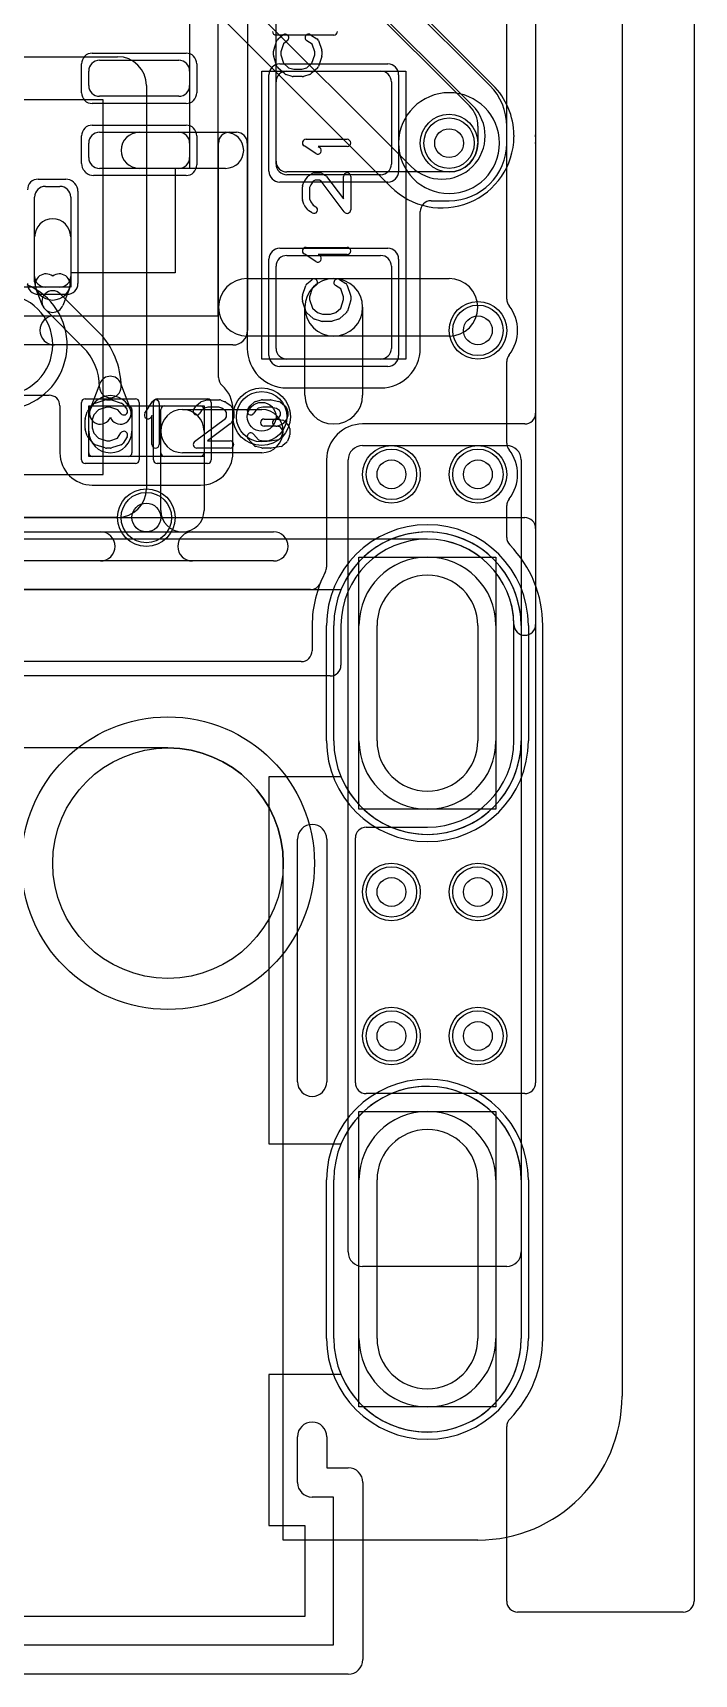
# Model space of a CAD drawing. Extents: x 0 to 20.5, y -0.9 to 20.
# Drawn here: x 15.91 to 20.5, y -0.93 to 10.47 of the extents above; entities that cross this region are included whole.
import ezdxf

# ---------------------------------------------------------------- set-up
doc = ezdxf.new("R2010")
doc.units = 0
for name, color, linetype in [('Hole', 1, 'CONTINUOUS'), ('L1', 3, 'CONTINUOUS'), ('L2', 3, 'CONTINUOUS'), ('L3', 3, 'CONTINUOUS'), ('L4', 3, 'CONTINUOUS'), ('MetalMask-A', 176, 'CONTINUOUS'), ('Outline', 7, 'CONTINUOUS'), ('PartsArea-A', 111, 'CONTINUOUS'), ('PartsArea-B', 111, 'CONTINUOUS'), ('PartsSilk-A', 221, 'CONTINUOUS'), ('Resist-A', 2, 'CONTINUOUS'), ('Resist-B', 2, 'CONTINUOUS'), ('Silk-A', 140, 'CONTINUOUS')]:
    doc.layers.add(name, color=color, linetype=linetype)

msp = doc.modelspace()

# ---------------------------------------------------------------- linework, layer by layer
at = {"layer": 'Hole'}
for p, q in [((18.3, 5.55), (18.3, 6.35)), ((19, 6.35), (19, 5.55)), ((18.3, 1.4), (18.3, 2.5)), ((19, 2.5), (19, 1.4))]:
    msp.add_line(p, q, dxfattribs=at)
for centre, radius in [((18.8, 9.7), 0.1), ((19, 8.4), 0.1), ((17.5, 7.8), 0.1), ((18.4, 7.4), 0.1), ((19, 7.4), 0.1), ((16.7, 7.1), 0.1), ((16.85, 4.7), 0.8), ((18.4, 4.5), 0.1), ((19, 4.5), 0.1), ((18.4, 3.5), 0.1), ((19, 3.5), 0.1)]:
    msp.add_circle(centre, radius, dxfattribs=at)
for centre, start, end in [((18.65, 6.35), 0, 180), ((18.65, 5.55), 180, 0), ((18.65, 2.5), 0, 180), ((18.65, 1.4), 180, 0)]:
    msp.add_arc(centre, 0.35, start, end, dxfattribs=at)
at = {"layer": 'L1'}
for p, q in [((19.4, 14.53823), (19.4, 7.82501)), ((19.08287, 10.10003), (18.30003, 10.88287)), ((17.6, 9.57497), (17.6, 10.72503)), ((18.15858, 10.74142), (18.94142, 9.95858)), ((16.375, 10.275), (16.925, 10.275)), ((16.3, 10.1), (16.3, 10.2)), ((17, 10.2), (17, 10.1)), ((17.675, 10.2), (18.325, 10.2)), ((17.6, 9.555), (17.6, 10.125)), ((18.4, 10.125), (18.4, 9.555)), ((16.925, 10.025), (16.375, 10.025)), ((19, 9.81716), (19, 9.7)), ((19.20004, 9.7), (19.20004, 9.81716)), ((16.3, 9.6), (16.3, 9.7)), ((16.375, 9.775), (16.925, 9.775)), ((16.65, 9.775), (17.25, 9.775)), ((17, 9.7), (17, 9.6)), ((17.20004, 8.07361), (17.20004, 9.70003)), ((17.27501, 9.775), (17.32499, 9.775)), ((17.39996, 9.70003), (17.39996, 8.275)), ((16.925, 9.525), (16.375, 9.525)), ((17.25, 9.525), (16.65, 9.525)), ((18.8, 9.5), (17.67497, 9.5)), ((18.325, 9.48), (17.675, 9.48)), ((16, 9.4), (16.1, 9.4)), ((15.925, 8.775), (15.925, 9.325)), ((16.175, 9.325), (16.175, 8.775)), ((18.67501, 9.29996), (18.8, 9.29996)), ((18.60004, 8.275), (18.60004, 9.22499)), ((15.925, 8.73571), (15.925, 9.05)), ((16.175, 9.05), (16.175, 8.73571)), ((17.675, 8.92), (18.325, 8.92)), ((17.6, 8.275), (17.6, 8.845)), ((18.4, 8.845), (18.4, 8.275)), ((15.98028, 8.57237), (15.9338, 8.68966)), ((16.1, 8.7), (16, 8.7)), ((16.1662, 8.68966), (16.11972, 8.57237)), ((17.4, 8.76), (18, 8.76)), ((18, 8.76), (18.8, 8.76)), ((16.10303, 8.65303), (16.36616, 8.3899)), ((17.8, 7.95), (17.8, 8.56)), ((18.2, 8.56), (18.2, 7.95)), ((16.2601, 8.28384), (15.99697, 8.54697)), ((18, 8.36), (17.4, 8.36)), ((18.8, 8.36), (18, 8.36)), ((18.325, 8.2), (17.675, 8.2)), ((16.3099, 7.85001), (16.37995, 8.03322)), ((16.52005, 8.03322), (16.5901, 7.85001)), ((17.675, 7.99996), (18.325, 7.99996)), ((14.9, 7.94996), (16.02499, 7.94996)), ((16.09996, 7.87499), (16.09996, 7.55)), ((16.325, 7.875), (16.575, 7.875)), ((16.825, 7.875), (17.075, 7.875)), ((16.3, 7.55), (16.3, 7.85)), ((16.3, 7.7), (16.3, 7.79643)), ((16.6, 7.85), (16.6, 7.55)), ((16.6, 7.79643), (16.6, 7.7)), ((16.8, 7.55), (16.8, 7.85)), ((16.95, 7.85), (17.5, 7.85)), ((17.1, 7.85), (17.1, 7.55)), ((17.30004, 7.55), (17.30004, 7.85)), ((16.8, 7.15), (16.8, 7.7)), ((17.1, 7.7), (17.1, 7.15)), ((19.32503, 7.75004), (18.2, 7.75004)), ((16.575, 7.525), (16.325, 7.525)), ((17.075, 7.525), (16.825, 7.525)), ((17.5, 7.55), (16.95, 7.55)), ((18.2, 7.6), (19.2, 7.6)), ((17.94996, 7.5), (17.94996, 6.7562)), ((18.1, 2), (18.1, 7.5)), ((19.3, 7.5), (19.3, 2)), ((16.325, 7.32496), (17.075, 7.32496)), ((17.83759, 6.60004), (15.50001, 6.60004)), ((18, 5.55), (18, 6.35)), ((18.175, 5.55), (18.175, 6.35)), ((19.125, 6.35), (19.125, 5.55)), ((19.3, 6.35), (19.3, 5.55)), ((18, 1.4), (18, 2.5)), ((18.175, 1.4), (18.175, 2.5)), ((19.125, 2.5), (19.125, 1.4)), ((19.3, 2.5), (19.3, 1.4)), ((19.2, 1.9), (18.2, 1.9))]:
    msp.add_line(p, q, dxfattribs=at)
for centre in [(18.8, 9.7), (19, 8.4), (17.5, 7.8), (18.4, 7.4), (19, 7.4), (16.7, 7.1), (18.4, 4.5), (19, 4.5), (18.4, 3.5), (19, 3.5)]:
    msp.add_circle(centre, 0.2, dxfattribs=at)
for centre, radius, start, end in [((16.375, 10.2), 0.075, 90, 180), ((16.925, 10.2), 0.075, 0, 90), ((17.675, 10.125), 0.075, 90, 180), ((18.325, 10.125), 0.075, 0, 90), ((16.375, 10.1), 0.075, 180, -90), ((16.925, 10.1), 0.075, -90, 0), ((18.8, 9.81716), 0.40004, 0, 45), ((18.8, 9.81716), 0.2, 0, 45), ((16.375, 9.7), 0.075, 90, 180), ((16.65, 9.65), 0.125, 90, -90), ((16.925, 9.7), 0.075, 0, 90), ((17.27501, 9.70003), 0.07497, 90, 180), ((17.25, 9.65), 0.125, -90, 90), ((17.32499, 9.70003), 0.07497, 0, 90), ((18.8, 9.7), 0.2, -90, 0), ((18.8, 9.7), 0.40004, -90, 0), ((16.375, 9.6), 0.075, 180, -90), ((16.925, 9.6), 0.075, -90, 0), ((17.67497, 9.57497), 0.07497, 180, -90), ((17.675, 9.555), 0.075, 180, -90), ((18.325, 9.555), 0.075, -90, 0), ((16, 9.325), 0.075, 90, 180), ((16.1, 9.325), 0.075, 0, 90), ((18.67501, 9.22499), 0.07497, 90, 180), ((16.05, 9.05), 0.125, 0, 180), ((17.675, 8.845), 0.075, 90, 180), ((18.325, 8.845), 0.075, 0, 90), ((16.00352, 8.71729), 0.075, 51.702894, -158.382433), ((16.09648, 8.71729), 0.075, -21.618397, 128.297106), ((16, 8.775), 0.075, 180, -90), ((16.05, 8.73571), 0.125, 180, 0), ((16.05, 8.6), 0.075, 45, -135), ((16.1, 8.775), 0.075, -90, 0), ((17.4, 8.56), 0.2, 90, -90), ((18, 8.56), 0.2, 90, -90), ((18, 8.56), 0.2, 0, 180), ((18, 8.56), 0.2, -90, 90), ((18.8, 8.56), 0.2, -90, 90), ((16.05, 8.6), 0.075, -158.381603, -21.618397), ((15.98269, 8.00643), 0.54231, 0, 45), ((15.98269, 8.00643), 0.39231, 0, 45), ((17.675, 8.275), 0.27504, 180, -90), ((17.675, 8.275), 0.075, 180, -90), ((18.325, 8.275), 0.27504, -90, 0), ((18.325, 8.275), 0.075, -90, 0), ((16.45, 8.00643), 0.075, 180, 0), ((16.45, 8.00643), 0.075, 20.928909, 159.071091), ((17.27501, 8.07361), 0.07497, 180, -131.809978), ((17.075, 7.85), 0.22504, 0, 48.188219), ((16.02499, 7.87499), 0.07497, 0, 90), ((16.45, 7.79643), 0.15, 0, 180), ((16.325, 7.85), 0.025, 90, 180), ((16.575, 7.85), 0.025, 0, 90), ((16.825, 7.85), 0.025, 90, 180), ((17.075, 7.85), 0.025, 0, 90), ((18, 7.95), 0.2, 180, 0), ((16.37995, 7.82322), 0.075, 159.071091, -20.936044), ((16.52005, 7.82322), 0.075, -159.063956, 20.924261), ((16.95, 7.7), 0.15, 90, -90), ((16.95, 7.7), 0.15, 0, 180), ((17.5, 7.7), 0.15, -90, 90), ((19.32503, 7.82501), 0.07497, -90, 0), ((16.45, 7.7), 0.15, 180, 0), ((18.2, 7.5), 0.25004, 90, 180), ((16.325, 7.55), 0.22504, 180, -90), ((16.325, 7.55), 0.025, 180, -90), ((16.575, 7.55), 0.025, -90, 0), ((16.825, 7.55), 0.025, 180, -90), ((17.075, 7.55), 0.22504, -90, 0), ((17.075, 7.55), 0.025, -90, 0), ((18.2, 7.5), 0.1, 90, 180), ((19.2, 7.5), 0.1, 0, 90), ((16.95, 7.15), 0.15, 180, 0), ((18.65, 6.35), 0.65, 0, 180), ((17.87499, 6.7562), 0.07497, -27.658871, 0), ((18.65, 6.35), 0.475, 0, 180), ((17.83759, 6.67501), 0.07497, -90, -21.805667), ((18.65001, 6.34999), 0.80005, 152.339555, 158.195532), ((18.65, 5.55), 0.65, 180, 0), ((18.65, 5.55), 0.475, 180, 0), ((18.65, 2.5), 0.65, 0, 180), ((18.65, 2.5), 0.475, 0, 180), ((18.2, 2), 0.1, 180, -90), ((19.2, 2), 0.1, -90, 0), ((18.65, 1.4), 0.65, 180, 0), ((18.65, 1.4), 0.475, 180, 0)]:
    msp.add_arc(centre, radius, start, end, dxfattribs=at)
at = {"layer": 'L2'}
for p, q in [((19.4, 14.53823), (19.4, 6.35735)), ((7.97497, 7.1), (19.32503, 7.1)), ((19.4, 7.02503), (19.4, 3.17497)), ((18.65, 6.95005), (8.75, 6.95004)), ((18.04996, 6.35), (18.04996, 6.07497)), ((19.25004, 5.55), (19.25004, 6.35)), ((17.97499, 6), (9.42501, 6)), ((18.22497, 4.94997), (18.65, 4.94997)), ((18.15, 3.17497), (18.15, 4.875)), ((19.32503, 3.1), (18.22497, 3.1))]:
    msp.add_line(p, q, dxfattribs=at)
for centre in [(19, 8.4), (17.5, 7.8), (18.4, 7.4), (19, 7.4), (16.7, 7.1), (18.4, 4.5), (19, 4.5), (18.4, 3.5), (19, 3.5)]:
    msp.add_circle(centre, 0.2, dxfattribs=at)
for centre, radius, start, end in [((18.8, 9.7), 0.35004, 90, -90), ((18.8, 9.7), 0.35004, -90, 90), ((15.7, 8.3), 0.35004, -90, 90), ((19.32503, 7.02503), 0.07497, 0, 90), ((18.65, 6.35), 0.60004, 0, 180), ((18.64999, 6.34999), 0.60006, 0.702781, 89.999045), ((19.325, 6.35735), 0.075, 180, 0), ((17.97499, 6.07497), 0.07497, -90, 0), ((18.65, 5.55001), 0.60004, -90, -0.000955), ((18.22497, 4.875), 0.07497, 90, 180), ((18.22497, 3.17497), 0.07497, 180, -90), ((19.32503, 3.17497), 0.07497, -90, 0)]:
    msp.add_arc(centre, radius, start, end, dxfattribs=at)
at = {"layer": 'L3'}
for p, q in [((19.4, 14.53823), (19.4, 6.35735)), ((7.97497, 7.1), (19.32503, 7.1)), ((19.4, 7.02503), (19.4, 3.17497)), ((18.65, 6.95005), (8.75, 6.95004)), ((18.04996, 6.35), (18.04996, 6.07497)), ((19.25004, 5.55), (19.25004, 6.35)), ((17.97499, 6), (9.42501, 6)), ((18.22497, 4.94997), (18.65, 4.94997)), ((18.15, 3.17497), (18.15, 4.875)), ((19.32503, 3.1), (18.22497, 3.1))]:
    msp.add_line(p, q, dxfattribs=at)
for centre in [(19, 8.4), (17.5, 7.8), (18.4, 7.4), (19, 7.4), (16.7, 7.1), (18.4, 4.5), (19, 4.5), (18.4, 3.5), (19, 3.5)]:
    msp.add_circle(centre, 0.2, dxfattribs=at)
for centre, radius, start, end in [((18.8, 9.7), 0.35004, 90, -90), ((18.8, 9.7), 0.35004, -90, 90), ((15.7, 8.3), 0.35004, -90, 90), ((19.32503, 7.02503), 0.07497, 0, 90), ((18.65, 6.35), 0.60004, 0, 180), ((18.64999, 6.34999), 0.60006, 0.702781, 89.999045), ((19.325, 6.35735), 0.075, 180, 0), ((17.97499, 6.07497), 0.07497, -90, 0), ((18.65, 5.55001), 0.60004, -90, -0.000955), ((18.22497, 4.875), 0.07497, 90, 180), ((18.22497, 3.17497), 0.07497, 180, -90), ((19.32503, 3.17497), 0.07497, -90, 0)]:
    msp.add_arc(centre, radius, start, end, dxfattribs=at)
at = {"layer": 'L4'}
for p, q in [((19.4, 14.53823), (19.4, 9.75678)), ((17.79812, 11.12614), (18.96213, 9.96213)), ((18.53787, 9.53787), (17.37385, 10.70188)), ((17.2324, 10.56043), (18.39642, 9.39642)), ((19.10358, 10.10358), (18.60862, 10.59854)), ((13.18284, 10.3), (16.5, 10.3)), ((16.7, 10.1), (16.7, 7.3)), ((16.4, 10), (13.1, 10)), ((16.4, 7.4), (16.4, 10)), ((19.4, 9.74322), (19.4, 9.70337)), ((19.4, 9.69674), (19.4, 7.82504)), ((19.325, 7.75004), (18.2, 7.75004)), ((18.2, 7.6), (19.2, 7.6)), ((17.94996, 7.5), (17.94996, 6.75621)), ((18.1, 2), (18.1, 7.5)), ((19.3, 7.5), (19.3, 2)), ((12.4, 7.4), (16.4, 7.4)), ((16.5, 7.1), (12.3, 7.1)), ((17.84996, 6.35), (17.84996, 6.175)), ((18, 5.55), (18, 6.35)), ((18.175, 5.55), (18.175, 6.35)), ((19.125, 6.35), (19.125, 5.55)), ((19.3, 6.35), (19.3, 5.55)), ((17.77496, 6.1), (9.62504, 6.1)), ((18, 1.4), (18, 2.5)), ((18.175, 1.4), (18.175, 2.5)), ((19.125, 2.5), (19.125, 1.4)), ((19.3, 2.5), (19.3, 1.4)), ((19.2, 1.9), (18.2, 1.9))]:
    msp.add_line(p, q, dxfattribs=at)
for centre in [(18.8, 9.7), (19, 8.4), (17.5, 7.8), (18.4, 7.4), (19, 7.4), (16.7, 7.1), (18.4, 4.5), (19, 4.5), (18.4, 3.5), (19, 3.5)]:
    msp.add_circle(centre, 0.2, dxfattribs=at)
for centre, radius, start, end in [((16.5, 10.1), 0.2, 0, 90), ((18.75, 9.75), 0.50004, 0.676045, 45), ((18.75, 9.75), 0.3, -135, 45), ((18.75, 9.75), 0.50004, -135, -0.676045), ((19.32497, 9.75678), 0.07497, -179.327402, -174.811107), ((19.32497, 9.74322), 0.07497, 174.811107, 179.327402), ((19.32503, 9.75678), 0.07497, -5.188893, 0), ((19.32503, 9.74322), 0.07497, 0, 5.188893), ((19.32503, 9.70337), 0.07497, -2.530383, 0), ((19.32503, 9.69674), 0.07497, 0, 2.538018), ((15.7, 8.3), 0.45004, -139.631389, 67.533303), ((19.325, 7.82504), 0.075, -90, 0), ((18.2, 7.5), 0.25004, 90, 180), ((18.2, 7.5), 0.1, 90, 180), ((19.2, 7.5), 0.1, 0, 90), ((16.5, 7.3), 0.2, -90, 0), ((18.65, 6.35), 0.65, 0, 180), ((17.87494, 6.7562), 0.07502, -26.554805, 0.007637), ((18.65, 6.35), 0.475, 0, 180), ((18.65, 6.35), 0.80004, 152.340491, 180), ((17.87498, 6.75619), 0.07498, -27.655324, -26.561634), ((17.77496, 6.175), 0.075, -90, 0), ((18.65, 5.55), 0.65, 180, 0), ((18.65, 5.55), 0.475, 180, 0), ((18.65, 2.5), 0.65, 0, 180), ((18.65, 2.5), 0.475, 0, 180), ((18.2, 2), 0.1, 180, -90), ((19.2, 2), 0.1, -90, 0), ((18.65, 1.4), 0.65, 180, 0), ((18.65, 1.4), 0.475, 180, 0)]:
    msp.add_arc(centre, radius, start, end, dxfattribs=at)
at = {"layer": 'MetalMask-A'}
for p, q in [((16.375, 10.275), (16.925, 10.275)), ((16.3, 10.1), (16.3, 10.2)), ((17, 10.2), (17, 10.1)), ((17.675, 10.2), (18.325, 10.2)), ((17.6, 9.555), (17.6, 10.125)), ((18.4, 10.125), (18.4, 9.555)), ((16.925, 10.025), (16.375, 10.025)), ((16.3, 9.6), (16.3, 9.7)), ((16.375, 9.775), (16.925, 9.775)), ((17, 9.7), (17, 9.6)), ((16.925, 9.525), (16.375, 9.525)), ((18.325, 9.48), (17.675, 9.48)), ((16, 9.4), (16.1, 9.4)), ((15.925, 8.775), (15.925, 9.325)), ((16.175, 9.325), (16.175, 8.775)), ((17.675, 8.92), (18.325, 8.92)), ((17.6, 8.275), (17.6, 8.845)), ((18.4, 8.845), (18.4, 8.275)), ((16.1, 8.7), (16, 8.7)), ((18.325, 8.2), (17.675, 8.2)), ((16.325, 7.875), (16.575, 7.875)), ((16.825, 7.875), (17.075, 7.875)), ((16.3, 7.55), (16.3, 7.85)), ((16.6, 7.85), (16.6, 7.55)), ((16.8, 7.55), (16.8, 7.85)), ((17.1, 7.85), (17.1, 7.55)), ((16.575, 7.525), (16.325, 7.525)), ((17.075, 7.525), (16.825, 7.525)), ((18, 5.55), (18, 6.35)), ((19.3, 6.35), (19.3, 5.55)), ((18, 1.4), (18, 2.5)), ((19.3, 2.5), (19.3, 1.4))]:
    msp.add_line(p, q, dxfattribs=at)
for centre, radius, start, end in [((16.375, 10.2), 0.075, 90, 180), ((16.925, 10.2), 0.075, 0, 90), ((17.675, 10.125), 0.075, 90, 180), ((18.325, 10.125), 0.075, 0, 90), ((16.375, 10.1), 0.075, 180, -90), ((16.925, 10.1), 0.075, -90, 0), ((16.375, 9.7), 0.075, 90, 180), ((16.925, 9.7), 0.075, 0, 90), ((16.375, 9.6), 0.075, 180, -90), ((16.925, 9.6), 0.075, -90, 0), ((17.675, 9.555), 0.075, 180, -90), ((18.325, 9.555), 0.075, -90, 0), ((16, 9.325), 0.075, 90, 180), ((16.1, 9.325), 0.075, 0, 90), ((17.675, 8.845), 0.075, 90, 180), ((18.325, 8.845), 0.075, 0, 90), ((16, 8.775), 0.075, 180, -90), ((16.1, 8.775), 0.075, -90, 0), ((17.675, 8.275), 0.075, 180, -90), ((18.325, 8.275), 0.075, -90, 0), ((16.325, 7.85), 0.025, 90, 180), ((16.575, 7.85), 0.025, 0, 90), ((16.825, 7.85), 0.025, 90, 180), ((17.075, 7.85), 0.025, 0, 90), ((16.325, 7.55), 0.025, 180, -90), ((16.575, 7.55), 0.025, -90, 0), ((16.825, 7.55), 0.025, 180, -90), ((17.075, 7.55), 0.025, -90, 0), ((18.65, 6.35), 0.65, 0, 180), ((18.65, 5.55), 0.65, 180, 0), ((18.65, 2.5), 0.65, 0, 180), ((18.65, 1.4), 0.65, 180, 0)]:
    msp.add_arc(centre, radius, start, end, dxfattribs=at)
at = {"layer": 'Outline'}
for p, q in [((20, 15), (20, 1)), ((16.85, 5.5), (10.55, 5.5)), ((17.65, 0), (17.65, 4.7)), ((19, 0), (17.65, 0))]:
    msp.add_line(p, q, dxfattribs=at)
for centre, radius, start, end in [((16.85, 4.7), 0.8, 0, 90), ((19, 1), 1, -90, 0)]:
    msp.add_arc(centre, radius, start, end, dxfattribs=at)
at = {"layer": 'PartsArea-A'}
for p, q in [((17, 13.275), (17, 9.525)), ((17.5, 8.2), (17.5, 10.2)), ((17.5, 10.2), (18.5, 10.2)), ((18.5, 10.2), (18.5, 8.2)), ((17, 9.525), (16.9, 9.525)), ((16.9, 9.525), (16.9, 8.8)), ((16.9, 8.8), (16.175, 8.8)), ((16.175, 8.8), (16.175, 8.7)), ((16.175, 8.7), (12.425, 8.7)), ((18.5, 8.2), (17.5, 8.2)), ((16.3, 7.525), (16.3, 7.875)), ((16.3, 7.875), (17.1, 7.875)), ((17.1, 7.875), (17.1, 7.525)), ((17.1, 7.525), (16.3, 7.525)), ((15.225, 6.6), (18.05, 6.6)), ((19.3, 6.35), (19.3, 5.55)), ((18.05, 5.3), (17.55, 5.3)), ((17.55, 5.3), (17.55, 2.75)), ((17.55, 2.75), (18.05, 2.75)), ((19.3, 2.5), (19.3, 1.4)), ((18.05, 1.15), (17.55, 1.15)), ((17.55, 1.15), (17.55, 0.1)), ((17.55, 0.1), (17.8, 0.1)), ((17.8, 0.1), (17.8, -0.53)), ((17.8, -0.53), (9.6, -0.53))]:
    msp.add_line(p, q, dxfattribs=at)
for centre, start, end in [((18.65, 6.35), 0, 157.380135), ((18.65, 5.55), -157.380135, 0), ((18.65, 2.5), 0, 157.380135), ((18.65, 1.4), -157.380135, 0)]:
    msp.add_arc(centre, 0.65, start, end, dxfattribs=at)
at = {"layer": 'PartsArea-B'}
for p, q in [((18.175, 5.075), (18.175, 6.825)), ((18.175, 6.825), (19.125, 6.825)), ((19.125, 6.825), (19.125, 5.075)), ((19.125, 5.075), (18.175, 5.075)), ((18.175, 0.925), (18.175, 2.975)), ((18.175, 2.975), (19.125, 2.975)), ((19.125, 2.975), (19.125, 0.925)), ((19.125, 0.925), (18.175, 0.925))]:
    msp.add_line(p, q, dxfattribs=at)
at = {"layer": 'PartsSilk-A'}
for p, q in [((17.4016, 14.4), (17.4016, 8.4)), ((17.1984, 8.5016), (17.1984, 14.2984)), ((17.58369, 10.3454), (17.60591, 10.41207)), ((17.61363, 10.42338), (17.64696, 10.45115)), ((17.6511, 10.38952), (17.63241, 10.33344)), ((17.67896, 10.41273), (17.6511, 10.38952)), ((17.8495, 10.38773), (17.81268, 10.41074)), ((17.83918, 10.45314), (17.88362, 10.42537)), ((17.86759, 10.33344), (17.8495, 10.38773)), ((17.89409, 10.41207), (17.91631, 10.3454)), ((17.58241, 10.30972), (17.58241, 10.3375)), ((17.60582, 10.23266), (17.5836, 10.3021)), ((17.63241, 10.33344), (17.63241, 10.31362)), ((17.63241, 10.31362), (17.65132, 10.25452)), ((17.84868, 10.25452), (17.86759, 10.31362)), ((17.86759, 10.31362), (17.86759, 10.33344)), ((17.9164, 10.3021), (17.89418, 10.23266)), ((17.91759, 10.3375), (17.91759, 10.30972)), ((17.65761, 10.18258), (17.61317, 10.22147)), ((17.65132, 10.25452), (17.68656, 10.22368)), ((17.71106, 10.16364), (17.66661, 10.17753)), ((17.68656, 10.22368), (17.72234, 10.2125)), ((17.78148, 10.1625), (17.71852, 10.1625)), ((17.72234, 10.2125), (17.77766, 10.2125)), ((17.77766, 10.2125), (17.81344, 10.22368)), ((17.83339, 10.17753), (17.78894, 10.16364)), ((17.81344, 10.22368), (17.84868, 10.25452)), ((17.88683, 10.22147), (17.84239, 10.18258)), ((17.80741, 9.72639), (18.09259, 9.72639)), ((17.8753, 9.62763), (17.79382, 9.68041)), ((18.09259, 9.67639), (17.89199, 9.67639)), ((17.89199, 9.67639), (17.90248, 9.66959)), ((17.7983, 9.43831), (17.82052, 9.46887)), ((17.82749, 9.47537), (17.84971, 9.48926)), ((17.86296, 9.49306), (17.90741, 9.49306)), ((17.92066, 9.48926), (17.94288, 9.47537)), ((17.94961, 9.4692), (18.06759, 9.31233)), ((18.06759, 9.31233), (18.06759, 9.46806)), ((18.11759, 9.46806), (18.11759, 9.2375)), ((17.78241, 9.30972), (17.78241, 9.39583)), ((17.7842, 9.40511), (17.79531, 9.43289)), ((17.84057, 9.41143), (17.83241, 9.39102)), ((17.83241, 9.39102), (17.83241, 9.31412)), ((17.85811, 9.43554), (17.84057, 9.41143)), ((17.87013, 9.44306), (17.85811, 9.43554)), ((17.90024, 9.44306), (17.87013, 9.44306)), ((17.91244, 9.43543), (17.90024, 9.44306)), ((18.07261, 9.22247), (17.91244, 9.43543)), ((17.79503, 9.27063), (17.78392, 9.30118)), ((17.82122, 9.23577), (17.799, 9.26355)), ((17.83241, 9.31412), (17.84061, 9.29158)), ((17.84061, 9.29158), (17.8576, 9.27033)), ((17.8576, 9.27033), (17.87621, 9.2587)), ((17.84971, 9.2163), (17.82749, 9.23019)), ((17.8753, 8.87763), (17.79382, 8.93041)), ((17.80741, 8.97639), (18.09259, 8.97639)), ((18.09259, 8.92639), (17.89199, 8.92639)), ((17.89199, 8.92639), (17.90248, 8.91959)), ((17.78369, 8.6454), (17.80591, 8.71207)), ((17.81363, 8.72338), (17.84696, 8.75115)), ((17.8511, 8.68952), (17.83241, 8.63344)), ((17.87896, 8.71273), (17.8511, 8.68952)), ((18.0495, 8.68773), (18.01268, 8.71074)), ((18.03918, 8.75314), (18.08362, 8.72537)), ((18.06759, 8.63344), (18.0495, 8.68773)), ((18.09409, 8.71207), (18.11631, 8.6454)), ((17.78241, 8.60972), (17.78241, 8.6375)), ((17.80582, 8.53266), (17.7836, 8.6021)), ((17.83241, 8.63344), (17.83241, 8.61362)), ((17.83241, 8.61362), (17.85132, 8.55452)), ((17.85132, 8.55452), (17.88656, 8.52368)), ((18.01344, 8.52368), (18.04868, 8.55452)), ((18.04868, 8.55452), (18.06759, 8.61362)), ((18.06759, 8.61362), (18.06759, 8.63344)), ((18.1164, 8.6021), (18.09418, 8.53266)), ((18.11759, 8.6375), (18.11759, 8.60972)), ((11.4016, 8.5016), (17.1984, 8.5016)), ((17.85761, 8.48258), (17.81317, 8.52147)), ((17.91106, 8.46364), (17.86661, 8.47753)), ((17.88656, 8.52368), (17.92234, 8.5125)), ((17.98148, 8.4625), (17.91852, 8.4625)), ((17.92234, 8.5125), (17.97766, 8.5125)), ((17.97766, 8.5125), (18.01344, 8.52368)), ((18.03339, 8.47753), (17.98894, 8.46364)), ((18.08683, 8.52147), (18.04239, 8.48258)), ((17.3, 8.2984), (11.3, 8.2984)), ((16.29508, 7.84239), (16.33397, 7.88683)), ((16.34516, 7.89418), (16.4146, 7.9164)), ((16.42612, 7.86759), (16.36702, 7.84868)), ((16.42222, 7.91759), (16.45, 7.91759)), ((16.44594, 7.86759), (16.42612, 7.86759)), ((16.50202, 7.8489), (16.44594, 7.86759)), ((16.4579, 7.91631), (16.52457, 7.89409)), ((16.53588, 7.88637), (16.56365, 7.85304)), ((16.69013, 7.8247), (16.74291, 7.90618)), ((16.78889, 7.89259), (16.78889, 7.60741)), ((17.0288, 7.85029), (17.04269, 7.87251)), ((17.04827, 7.87878), (17.07605, 7.901)), ((17.08313, 7.90497), (17.11368, 7.91608)), ((17.12662, 7.86759), (17.10408, 7.85939)), ((17.12222, 7.91759), (17.20833, 7.91759)), ((17.20352, 7.86759), (17.12662, 7.86759)), ((17.22393, 7.85943), (17.20352, 7.86759)), ((17.21761, 7.9158), (17.24539, 7.90469)), ((17.25081, 7.9017), (17.28137, 7.87948)), ((17.28787, 7.87251), (17.30176, 7.85029)), ((17.4038, 7.85029), (17.41769, 7.87251)), ((17.42228, 7.87795), (17.44728, 7.90017)), ((17.45745, 7.90564), (17.49912, 7.91675)), ((17.50884, 7.86759), (17.47606, 7.85885)), ((17.50556, 7.91759), (17.56111, 7.91759)), ((17.55851, 7.86759), (17.50884, 7.86759)), ((17.60292, 7.85824), (17.55851, 7.86759)), ((17.56626, 7.91705), (17.61904, 7.90594)), ((17.62951, 7.901), (17.65729, 7.87878)), ((17.66287, 7.87251), (17.67676, 7.85029)), ((16.275, 7.71852), (16.275, 7.78148)), ((16.27614, 7.78894), (16.29003, 7.83339)), ((16.33618, 7.81344), (16.325, 7.77766)), ((16.325, 7.77766), (16.325, 7.72234)), ((16.36702, 7.84868), (16.33618, 7.81344)), ((16.52523, 7.82104), (16.50202, 7.8489)), ((16.73889, 7.80801), (16.73209, 7.79752)), ((16.73889, 7.60741), (16.73889, 7.80801)), ((17.03497, 7.62739), (17.24793, 7.78756)), ((17.08283, 7.8424), (17.0712, 7.82379)), ((17.10408, 7.85939), (17.08283, 7.8424)), ((17.2817, 7.75039), (17.12483, 7.63241)), ((17.24804, 7.84189), (17.22393, 7.85943)), ((17.24793, 7.78756), (17.25556, 7.79976)), ((17.25556, 7.82987), (17.24804, 7.84189)), ((17.25556, 7.79976), (17.25556, 7.82987)), ((17.30176, 7.77934), (17.28787, 7.75712)), ((17.30556, 7.83704), (17.30556, 7.79259)), ((17.45818, 7.84296), (17.4462, 7.82379)), ((17.47606, 7.85885), (17.45818, 7.84296)), ((17.51667, 7.78426), (17.5956, 7.78426)), ((17.5956, 7.78426), (17.6168, 7.79197)), ((17.62273, 7.8424), (17.60292, 7.85824)), ((17.60438, 7.78387), (17.64605, 7.77646)), ((17.6168, 7.79197), (17.62198, 7.79715)), ((17.62198, 7.79715), (17.63056, 7.81087)), ((17.63056, 7.82987), (17.62273, 7.8424)), ((17.63056, 7.81087), (17.63056, 7.82987)), ((17.65935, 7.7638), (17.64824, 7.75269)), ((17.66088, 7.76785), (17.68865, 7.73452)), ((17.67676, 7.79045), (17.66287, 7.76823)), ((17.68056, 7.83704), (17.68056, 7.8037)), ((16.29003, 7.66661), (16.27614, 7.71106)), ((16.33397, 7.61317), (16.29508, 7.65761)), ((16.325, 7.72234), (16.33618, 7.68656)), ((16.33618, 7.68656), (16.36702, 7.65132)), ((16.36702, 7.65132), (16.42612, 7.63241)), ((16.44594, 7.63241), (16.50023, 7.6505)), ((16.50023, 7.6505), (16.52324, 7.68732)), ((16.56564, 7.66082), (16.53787, 7.61638)), ((17.44508, 7.60206), (17.40619, 7.6465)), ((17.44381, 7.67942), (17.47769, 7.64071)), ((17.47769, 7.64071), (17.50884, 7.63241)), ((17.6, 7.73426), (17.51667, 7.73426)), ((17.55912, 7.63241), (17.61941, 7.64205)), ((17.62831, 7.72883), (17.59562, 7.73465)), ((17.6391, 7.74687), (17.60854, 7.73576)), ((17.61941, 7.64205), (17.63468, 7.65563)), ((17.64444, 7.70947), (17.62831, 7.72883)), ((17.63468, 7.65563), (17.64444, 7.67907)), ((17.64444, 7.67907), (17.64444, 7.70947)), ((17.69252, 7.66446), (17.67864, 7.63113)), ((17.69444, 7.71852), (17.69444, 7.67407)), ((16.4146, 7.5836), (16.34516, 7.60582)), ((16.45, 7.58241), (16.42222, 7.58241)), ((16.42612, 7.63241), (16.44594, 7.63241)), ((16.52457, 7.60591), (16.4579, 7.58369)), ((17.28056, 7.58241), (17.05, 7.58241)), ((17.12483, 7.63241), (17.28056, 7.63241)), ((17.49912, 7.58325), (17.45745, 7.59436)), ((17.56111, 7.58241), (17.50556, 7.58241)), ((17.50884, 7.63241), (17.55912, 7.63241)), ((17.63451, 7.59383), (17.56506, 7.58272)), ((17.67217, 7.62205), (17.64717, 7.59983)), ((15.6266, 7.0016), (17.58166, 7.0016)), ((17.58166, 6.7984), (15.6266, 6.7984)), ((17.7484, 3.18254), (17.7484, 4.86746)), ((17.9516, 4.86746), (17.9516, 3.18254)), ((17.7484, 0.4), (17.7484, 0.71746)), ((17.9516, 0.71746), (17.9516, 0.5016)), ((17.9516, 0.5016), (18.1, 0.5016)), ((18.2016, 0.4), (18.2016, -0.83)), ((17.9984, 0.2984), (17.85, 0.2984)), ((17.9984, -0.7284), (17.9984, 0.2984)), ((9.3, -0.7284), (17.9984, -0.7284)), ((18.1, -0.9316), (9.3, -0.9316))]:
    msp.add_line(p, q, dxfattribs=at)
for centre, radius, start, end in [((17.62963, 10.40417), 0.025, 129.790899, 161.579545), ((17.66296, 10.43194), 0.025, -50.209101, 129.800498), ((17.82593, 10.43194), 0.025, 57.994617, -122.000747), ((17.87037, 10.40417), 0.025, 18.420455, 57.994617), ((17.60741, 10.3375), 0.025, 161.579545, 180), ((17.60741, 10.30972), 0.025, 180, -162.253582), ((17.89259, 10.3375), 0.025, 0, 18.420455), ((17.89259, 10.30972), 0.025, -17.746418, 0), ((17.62963, 10.24028), 0.025, -162.253582, -131.188082), ((17.67407, 10.20139), 0.025, -131.188082, -107.362228), ((17.71852, 10.1875), 0.025, -107.362228, -90), ((17.78148, 10.1875), 0.025, -90, -72.637772), ((17.82593, 10.20139), 0.025, -72.637772, -48.811918), ((17.87037, 10.24028), 0.025, -48.811918, -17.746418), ((17.80741, 9.70139), 0.025, 90, -122.933807), ((18.09259, 9.70139), 0.025, -90, 90), ((17.88889, 9.64861), 0.025, -122.933543, 57.066193), ((17.84074, 9.45417), 0.025, 122.005383, 143.979316), ((17.86296, 9.46806), 0.025, 90, 122.010019), ((17.90741, 9.46806), 0.025, 57.994617, 90), ((17.92963, 9.45417), 0.025, 36.952397, 57.989981), ((18.09259, 9.46806), 0.025, 0, 180), ((17.80741, 9.39583), 0.025, 158.207103, 180), ((17.81852, 9.42361), 0.025, 143.982737, 158.202147), ((17.80741, 9.30972), 0.025, 180, -160.015388), ((17.81852, 9.27917), 0.025, -160.02081, -141.345223), ((17.84074, 9.25139), 0.025, -141.333033, -122.010019), ((17.86296, 9.2375), 0.025, -122.005383, 57.989981), ((18.09259, 9.2375), 0.025, -143.047603, 0), ((17.80741, 8.95139), 0.025, 90, -122.933807), ((17.88889, 8.89861), 0.025, -122.933543, 57.066193), ((18.09259, 8.95139), 0.025, -90, 90), ((17.82963, 8.70417), 0.025, 129.790899, 161.579545), ((17.86296, 8.73194), 0.025, -50.209101, 129.800498), ((18.02593, 8.73194), 0.025, 57.994617, -122.000747), ((18.07037, 8.70417), 0.025, 18.420455, 57.994617), ((17.80741, 8.6375), 0.025, 161.579545, 180), ((17.80741, 8.60972), 0.025, 180, -162.253582), ((18.09259, 8.6375), 0.025, 0, 18.420455), ((18.09259, 8.60972), 0.025, -17.746418, 0), ((17.82963, 8.54028), 0.025, -162.253582, -131.188082), ((17.87407, 8.50139), 0.025, -131.188082, -107.362228), ((17.91852, 8.4875), 0.025, -107.362228, -90), ((17.98148, 8.4875), 0.025, -90, -72.637772), ((18.02593, 8.50139), 0.025, -72.637772, -48.811918), ((18.07037, 8.54028), 0.025, -48.811918, -17.746418), ((17.3, 8.4), 0.1016, -90, 0), ((16.35278, 7.87037), 0.025, 107.746418, 138.811918), ((16.42222, 7.89259), 0.025, 90, 107.746418), ((16.45, 7.89259), 0.025, 71.579545, 90), ((16.51667, 7.87037), 0.025, 39.790899, 71.579545), ((16.76389, 7.89259), 0.025, 0, 147.066193), ((17.06389, 7.85926), 0.025, 128.666967, 147.989981), ((17.09167, 7.88148), 0.025, 109.97919, 128.654777), ((17.12222, 7.89259), 0.025, 90, 109.984612), ((17.20833, 7.89259), 0.025, 68.207103, 90), ((17.23611, 7.88148), 0.025, 53.982737, 68.202147), ((17.26667, 7.85926), 0.025, 32.005383, 53.979316), ((17.43889, 7.85926), 0.025, 131.627831, 147.989981), ((17.46389, 7.88148), 0.025, 104.925513, 131.630694), ((17.50556, 7.89259), 0.025, 90, 104.92885), ((17.56111, 7.89259), 0.025, 78.110161, 90), ((17.61389, 7.88148), 0.025, 51.333033, 78.112983), ((17.64167, 7.85926), 0.025, 32.005383, 51.345223), ((16.3, 7.78148), 0.025, 162.637772, 180), ((16.31389, 7.82593), 0.025, 138.811918, 162.637772), ((16.54444, 7.83704), 0.025, -140.209101, 39.800498), ((16.71111, 7.81111), 0.025, 147.066457, -32.933807), ((17.05, 7.83704), 0.025, 147.994617, -32.010019), ((17.26667, 7.77037), 0.025, -53.047603, -32.010019), ((17.28056, 7.83704), 0.025, 0, 32.010019), ((17.28056, 7.79259), 0.025, -32.005383, 0), ((17.425, 7.83704), 0.025, 147.994617, -32.010019), ((17.51667, 7.75926), 0.025, 90, -90), ((17.6, 7.75926), 0.025, 79.908369, -100.083264), ((17.63056, 7.77037), 0.025, -70.02864, -45), ((17.64167, 7.75185), 0.025, 39.790899, 79.916736), ((17.64167, 7.78148), 0.025, -45, -32.010019), ((17.65556, 7.83704), 0.025, 0, 32.010019), ((17.65556, 7.8037), 0.025, -32.005383, 0), ((16.3, 7.71852), 0.025, 180, -162.637772), ((16.31389, 7.67407), 0.025, -162.637772, -138.811918), ((16.54444, 7.67407), 0.025, -32.005383, 147.999253), ((17.425, 7.66296), 0.025, 41.188082, -138.810424), ((17.6, 7.75926), 0.025, -90, -70.02141), ((17.66944, 7.71852), 0.025, 0, 39.800498), ((17.66944, 7.67407), 0.025, -22.605762, 0), ((16.35278, 7.62963), 0.025, -138.811918, -107.746418), ((16.42222, 7.60741), 0.025, -107.746418, -90), ((16.45, 7.60741), 0.025, -90, -71.579545), ((16.51667, 7.62963), 0.025, -71.579545, -32.005383), ((16.76389, 7.60741), 0.025, 180, 0), ((17.05, 7.60741), 0.025, 126.952397, -90), ((17.28056, 7.60741), 0.025, -90, 90), ((17.46389, 7.61852), 0.025, -138.811918, -104.92885), ((17.50556, 7.60741), 0.025, -104.925513, -90), ((17.56111, 7.60741), 0.025, -90, -80.911332), ((17.63056, 7.61852), 0.025, -80.910628, -48.369306), ((17.65556, 7.64074), 0.025, -48.372169, -22.608878), ((17.58166, 6.9), 0.1016, -90, 90), ((17.85, 4.86746), 0.1016, 0, 180), ((17.85, 3.18254), 0.1016, 180, 0), ((17.85, 0.71746), 0.1016, 0, 180), ((18.1, 0.4), 0.1016, 0, 90), ((17.85, 0.4), 0.1016, 180, -90), ((18.1, -0.83), 0.1016, -90, 0)]:
    msp.add_arc(centre, radius, start, end, dxfattribs=at)
at = {"layer": 'Resist-A'}
for p, q in [((18, 10.45), (17.6, 10.45)), ((16.325, 10.325), (16.975, 10.325)), ((16.25, 10.05), (16.25, 10.25)), ((17.05, 10.25), (17.05, 10.05)), ((17.55, 9.505), (17.55, 10.175)), ((17.625, 10.25), (18.375, 10.25)), ((18.45, 10.175), (18.45, 9.505)), ((16.975, 9.975), (16.325, 9.975)), ((16.325, 9.825), (16.975, 9.825)), ((16.25, 9.55885), (16.25, 9.75)), ((17.05, 9.75), (17.05, 9.55)), ((16.28081, 9.49697), (16.27197, 9.50581)), ((16.975, 9.475), (16.33385, 9.475)), ((15.95, 9.45), (16.14115, 9.45)), ((16.19419, 9.42803), (16.20303, 9.41919)), ((16.225, 9.36615), (16.225, 8.725)), ((18.375, 9.43), (17.625, 9.43)), ((17.55, 8.225), (17.55, 8.895)), ((17.625, 8.97), (18.375, 8.97)), ((18.45, 8.895), (18.45, 8.225)), ((16.15, 8.65), (15.95, 8.65)), ((18.375, 8.15), (17.625, 8.15)), ((16.25, 7.5), (16.25, 7.9)), ((16.275, 7.925), (16.625, 7.925)), ((16.65, 7.9), (16.65, 7.5)), ((16.75, 7.5), (16.75, 7.9)), ((16.775, 7.925), (17.125, 7.925)), ((17.15, 7.9), (17.15, 7.5)), ((16.625, 7.475), (16.275, 7.475)), ((17.125, 7.475), (16.775, 7.475)), ((17.95, 5.55), (17.95, 6.35)), ((18.175, 5.55), (18.175, 6.35)), ((19.125, 6.35), (19.125, 5.55)), ((19.35, 6.35), (19.35, 5.55)), ((17.95, 1.4), (17.95, 2.5)), ((18.175, 1.4), (18.175, 2.5)), ((19.125, 2.5), (19.125, 1.4)), ((19.35, 2.5), (19.35, 1.4))]:
    msp.add_line(p, q, dxfattribs=at)
for centre, radius in [((18.8, 9.7), 0.175), ((19, 8.4), 0.175), ((17.5, 7.8), 0.175), ((18.4, 7.4), 0.175), ((19, 7.4), 0.175), ((16.7, 7.1), 0.175), ((16.85, 4.7), 1.016), ((18.4, 4.5), 0.175), ((19, 4.5), 0.175), ((18.4, 3.5), 0.175), ((19, 3.5), 0.175)]:
    msp.add_circle(centre, radius, dxfattribs=at)
for centre, radius, start, end in [((17.6, 10.475), 0.025, 180, -90), ((18, 10.475), 0.025, -90, 0), ((16.325, 10.25), 0.075, 90, 180), ((16.975, 10.25), 0.075, 0, 90), ((17.625, 10.175), 0.075, 90, 180), ((18.375, 10.175), 0.075, 0, 90), ((16.325, 10.05), 0.075, 180, -90), ((16.975, 10.05), 0.075, -90, 0), ((16.325, 9.75), 0.075, 90, 180), ((16.975, 9.75), 0.075, 0, 90), ((16.325, 9.55884), 0.075, 179.992361, -135), ((16.33385, 9.55), 0.075, -135.005402, -90), ((16.975, 9.55), 0.075, -90, 0), ((17.625, 9.505), 0.075, 180, -90), ((18.375, 9.505), 0.075, -90, 0), ((15.95, 9.375), 0.075, 90, 180), ((16.14115, 9.375), 0.075, 44.994598, 90), ((16.15, 9.36616), 0.075, -0.007639, 45), ((17.625, 8.895), 0.075, 90, 180), ((18.375, 8.895), 0.075, 0, 90), ((15.95, 8.725), 0.075, 180, -90), ((16.15, 8.725), 0.075, -90, 0), ((17.625, 8.225), 0.075, 180, -90), ((18.375, 8.225), 0.075, -90, 0), ((16.275, 7.9), 0.025, 90, 180), ((16.625, 7.9), 0.025, 0, 90), ((16.775, 7.9), 0.025, 90, 180), ((17.125, 7.9), 0.025, 0, 90), ((16.275, 7.5), 0.025, 180, -90), ((16.625, 7.5), 0.025, -90, 0), ((16.775, 7.5), 0.025, 180, -90), ((17.125, 7.5), 0.025, -90, 0), ((18.65, 6.35), 0.7, 0, 180), ((18.65, 6.35), 0.475, 0, 180), ((18.65, 5.55), 0.7, 180, 0), ((18.65, 5.55), 0.475, 180, 0), ((18.65, 2.5), 0.7, 0, 180), ((18.65, 2.5), 0.475, 0, 180), ((18.65, 1.4), 0.7, 180, 0), ((18.65, 1.4), 0.475, 180, 0)]:
    msp.add_arc(centre, radius, start, end, dxfattribs=at)
at = {"layer": 'Resist-B'}
for p, q in [((17.95, 5.55), (17.95, 6.35)), ((18.175, 5.55), (18.175, 6.35)), ((19.125, 6.35), (19.125, 5.55)), ((19.35, 6.35), (19.35, 5.55)), ((17.95, 1.4), (17.95, 2.5)), ((18.175, 1.4), (18.175, 2.5)), ((19.125, 2.5), (19.125, 1.4)), ((19.35, 2.5), (19.35, 1.4))]:
    msp.add_line(p, q, dxfattribs=at)
for centre, radius in [((18.8, 9.7), 0.175), ((19, 8.4), 0.175), ((17.5, 7.8), 0.175), ((18.4, 7.4), 0.175), ((19, 7.4), 0.175), ((16.7, 7.1), 0.175), ((16.85, 4.7), 1.016), ((18.4, 4.5), 0.175), ((19, 4.5), 0.175), ((18.4, 3.5), 0.175), ((19, 3.5), 0.175)]:
    msp.add_circle(centre, radius, dxfattribs=at)
for centre, radius, start, end in [((18.65, 6.35), 0.7, 0, 180), ((18.65, 6.35), 0.475, 0, 180), ((18.65, 5.55), 0.7, 180, 0), ((18.65, 5.55), 0.475, 180, 0), ((18.65, 2.5), 0.7, 0, 180), ((18.65, 2.5), 0.475, 0, 180), ((18.65, 1.4), 0.7, 180, 0), ((18.65, 1.4), 0.475, 180, 0)]:
    msp.add_arc(centre, radius, start, end, dxfattribs=at)
at = {"layer": 'Silk-A'}
for p, q in [((20.5, 14.425), (20.5, -0.425)), ((17.1984, 8.5016), (17.1984, 12.03692)), ((17.4016, 12.03692), (17.4016, 8.4)), ((19.2, 8.61651), (19.2, 10.78349)), ((16.06308, 8.5016), (17.1984, 8.5016)), ((17.3, 8.2984), (16.06308, 8.2984)), ((19.2, 7.61651), (19.2, 8.18349)), ((19.2, 6.96237), (19.2, 7.18349)), ((15.6266, 7.0016), (16.3809, 7.0016)), ((17.0191, 7.0016), (17.58166, 7.0016)), ((16.3809, 6.7984), (15.6266, 6.7984)), ((17.58166, 6.7984), (17.0191, 6.7984)), ((19.45, 1.4), (19.45, 6.35)), ((19.2, -0.425), (19.2, 0.78763)), ((20.425, -0.5), (19.275, -0.5))]:
    msp.add_line(p, q, dxfattribs=at)
for centre, radius, start, end in [((19.275, 8.61651), 0.075, 180, -141.783994), ((19, 8.4), 0.275, -38.213046, 38.213046), ((16.06308, 8.4), 0.1016, 90, -90), ((17.3, 8.4), 0.1016, -90, 0), ((19.275, 8.18349), 0.075, 141.783994, 180), ((19.275, 7.61651), 0.075, 180, -141.783994), ((19, 7.4), 0.275, -38.213046, 38.213046), ((19.275, 7.18349), 0.075, 141.783994, 180), ((16.3809, 6.9), 0.1016, -90, 90), ((17.0191, 6.9), 0.1016, 90, -90), ((17.58166, 6.9), 0.1016, -90, 90), ((19.275, 6.96237), 0.075, 180, -135.583418), ((18.65, 6.35), 0.8, 0, 44.415065), ((18.65, 1.4), 0.8, -44.415065, 0), ((19.275, 0.78763), 0.075, 135.583418, 180), ((19.275, -0.425), 0.075, 180, -90), ((20.425, -0.425), 0.075, -90, 0)]:
    msp.add_arc(centre, radius, start, end, dxfattribs=at)

doc.saveas('drawing.dxf')
